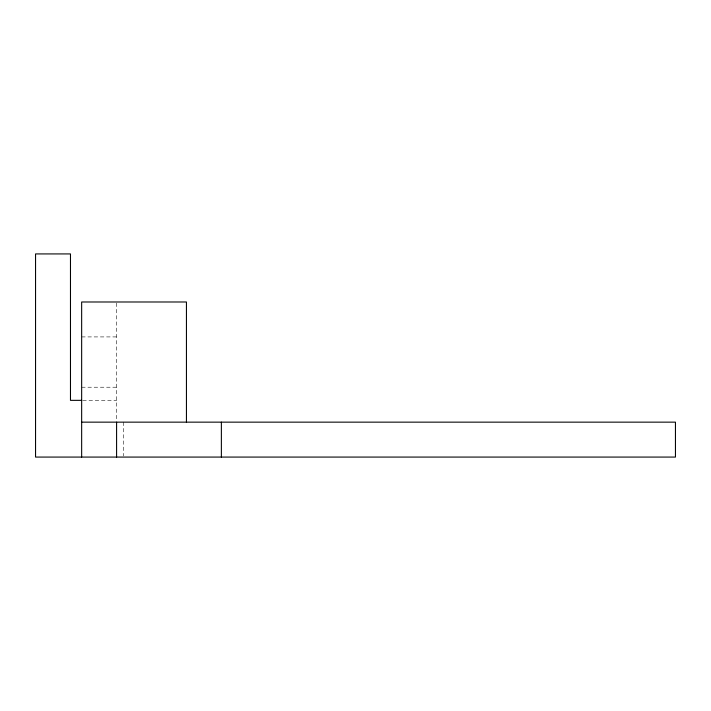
<?xml version="1.0" encoding="UTF-8"?>
<svg xmlns="http://www.w3.org/2000/svg" width="711" height="711" viewBox="0 0 711 711"><rect width="100%" height="100%" fill="white"/><g stroke="black" fill="none" stroke-linecap="round" stroke-linejoin="round"><path stroke-width="0.53" stroke-dasharray="3.56 2.67" d="M81.658 336.916L116.586 336.916M81.658 387.219L116.586 387.219M82.752 400.346L116.586 400.346M123.287 422.147L123.287 455.982M116.586 303.09L116.586 419.943"/><path stroke-width="1.07" d="M81.658 400.346L70.478 400.346L70.478 253.925L35.55 253.925L35.55 457.075L675.45 457.075L675.45 422.147L81.658 422.147M221.37 422.147L221.37 457.075M186.442 422.147L186.442 301.988L81.658 301.988L81.658 457.075M116.586 422.147L116.586 457.075"/></g></svg>
